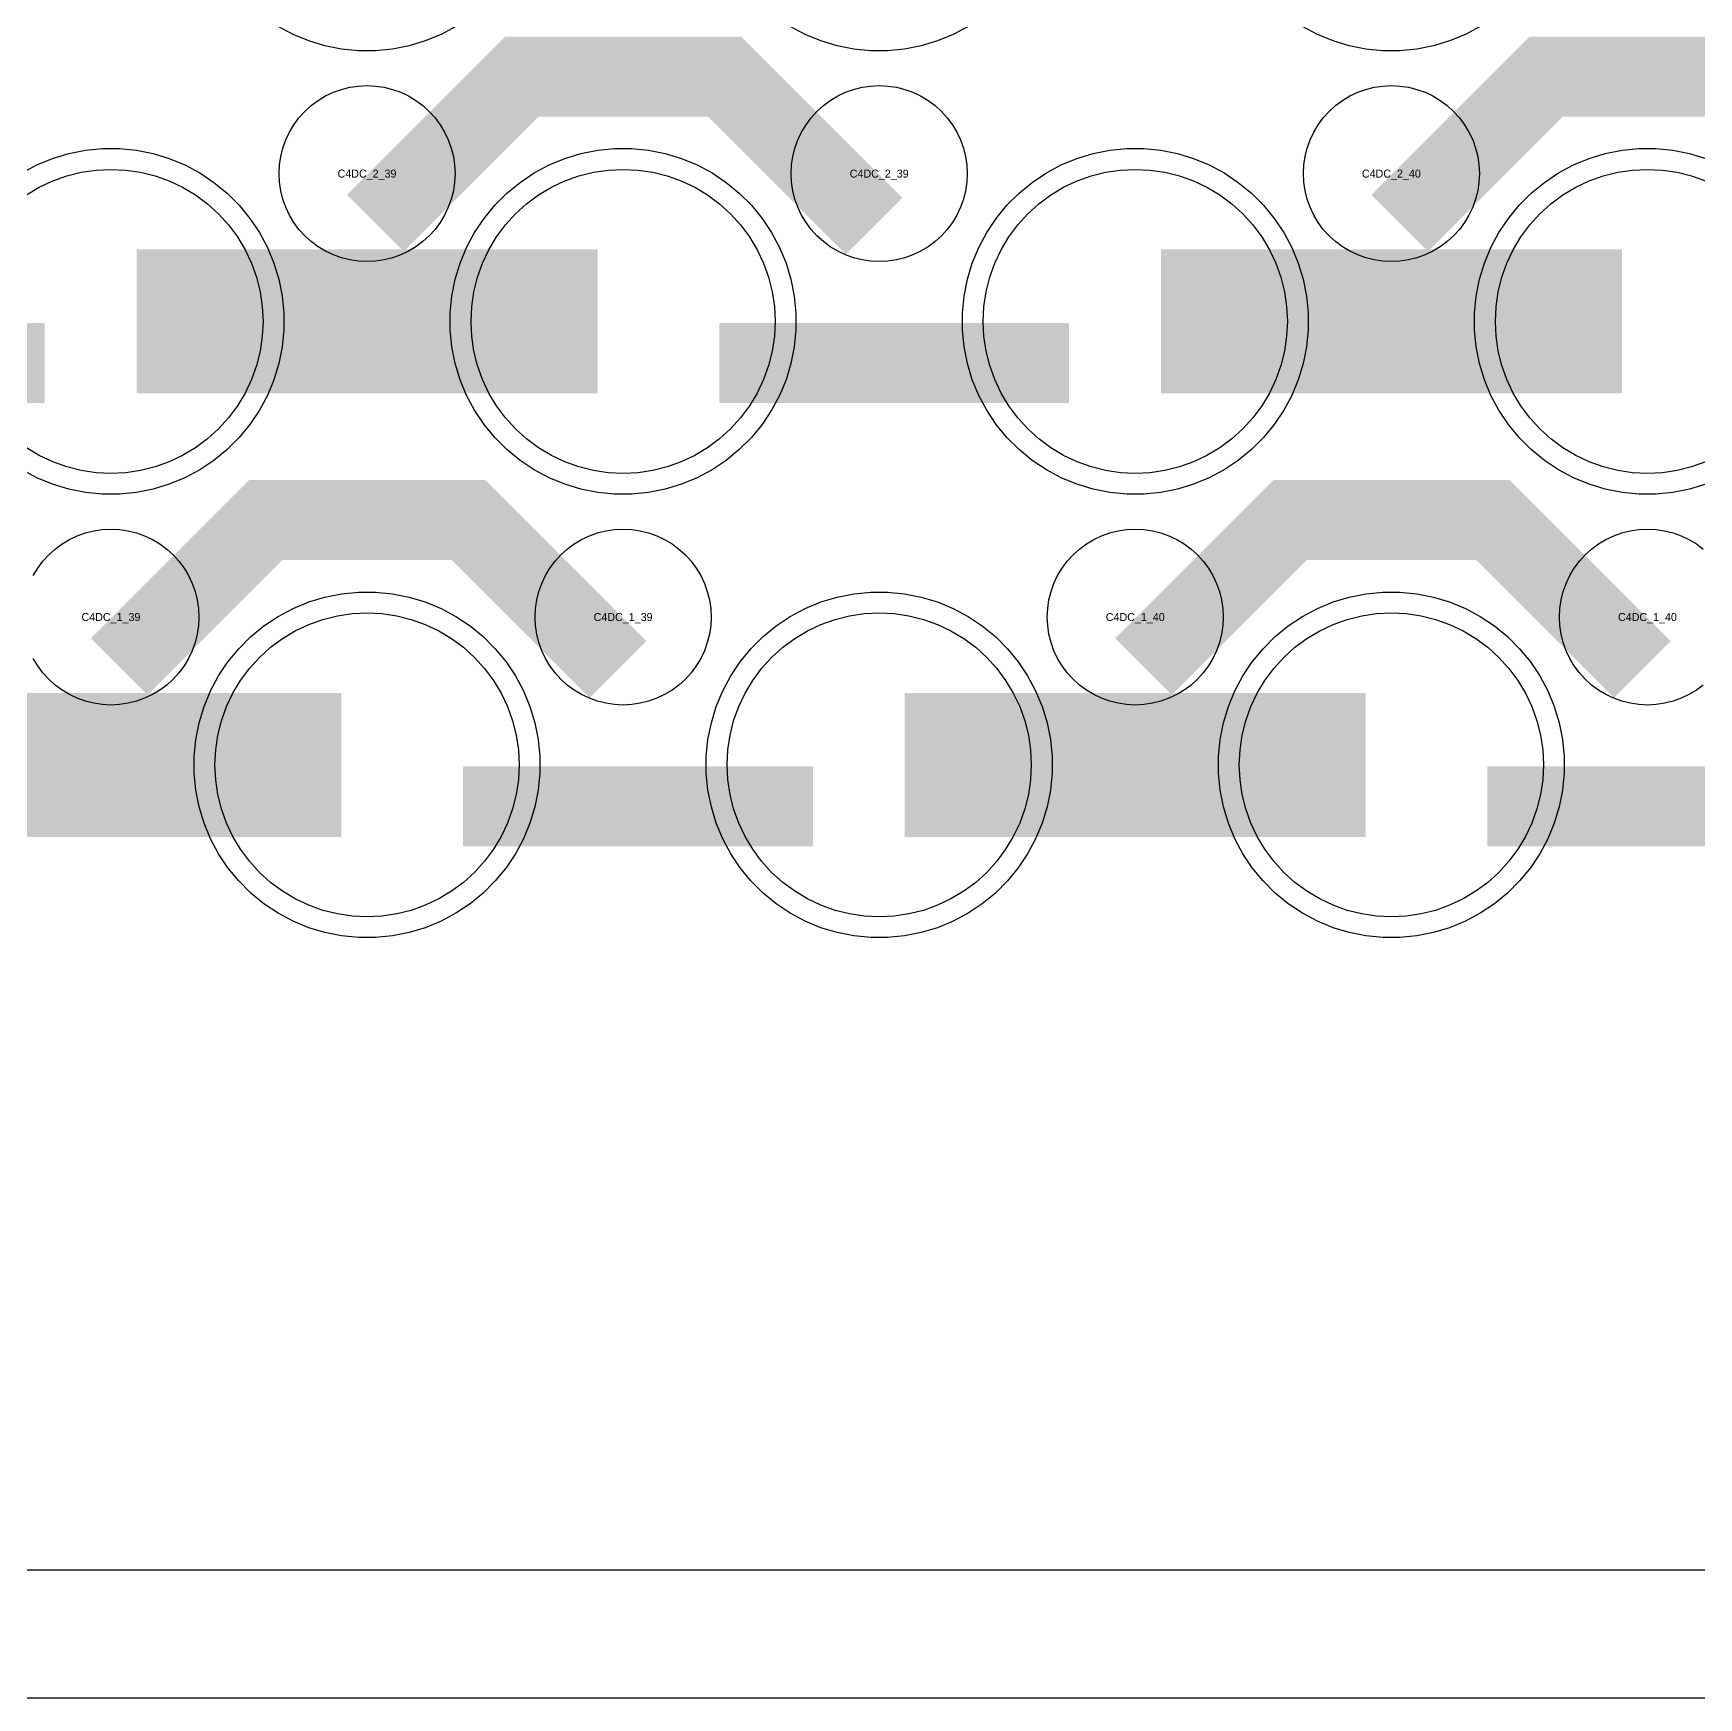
# Model space of a CAD drawing. Extents: x -11880 to 11880, y -14992 to 14992.
# Drawn here: x 456 to 976, y -14992 to -14472 of the extents above; entities that cross this region are included whole.
import ezdxf
from ezdxf.enums import TextEntityAlignment as Align

# ---------------------------------------------------------------- set-up
doc = ezdxf.new("R2010")
doc.units = 0
doc.header["$MEASUREMENT"] = 0
for name, color, linetype in [('GDS_775_DT_237', 138, 'CONTINUOUS'), ('OUTLINE', 30, 'CONTINUOUS'), ('RDL1_FS', 34, 'CONTINUOUS'), ('RDL_BS', 160, 'CONTINUOUS')]:
    doc.layers.add(name, color=color, linetype=linetype)

msp = doc.modelspace()

# ---------------------------------------------------------------- linework, layer by layer
at = {"layer": 'OUTLINE'}
for points in [[(-11880, -14992.5), (11880, -14992.5), (11880, 14992.5), (-11880, 14992.5)], [(-11840, -14952.5), (11840, -14952.5), (11840, 14952.5), (-11840, 14952.5)]]:
    msp.add_lwpolyline(points, close=True, dxfattribs=at)
at = {"layer": 'RDL1_FS', "color": 241, "true_color": 0xf7abae}
for points in [[(453.605, -14522.933), (457.605, -14520.535), (461.819, -14518.543), (466.209, -14516.971), (470.732, -14515.839), (475.343, -14515.155), (480, -14514.926), (484.657, -14515.155), (489.268, -14515.839), (493.791, -14516.971), (498.181, -14518.543), (502.395, -14520.535), (506.395, -14522.933), (510.14, -14525.711), (513.594, -14528.841), (516.724, -14532.295), (519.502, -14536.04), (521.9, -14540.04), (523.892, -14544.254), (525.464, -14548.644), (526.596, -14553.167), (527.28, -14557.778), (527.509, -14562.435), (527.28, -14567.092), (526.596, -14571.703), (525.464, -14576.226), (523.892, -14580.616), (521.9, -14584.83), (519.502, -14588.83), (516.724, -14592.575), (513.594, -14596.029), (510.14, -14599.159), (506.395, -14601.937), (502.395, -14604.335), (498.181, -14606.327), (493.791, -14607.899), (489.268, -14609.031), (484.657, -14609.715), (480, -14609.944), (475.343, -14609.715), (470.732, -14609.031), (466.209, -14607.899), (461.819, -14606.327), (457.605, -14604.335), (453.605, -14601.937)], [(978.181, -14606.327), (973.791, -14607.899), (969.268, -14609.031), (964.657, -14609.715), (960, -14609.944), (955.343, -14609.715), (950.732, -14609.031), (946.209, -14607.899), (941.819, -14606.327), (937.605, -14604.335), (933.605, -14601.937), (929.86, -14599.159), (926.406, -14596.029), (923.276, -14592.575), (920.498, -14588.83), (918.1, -14584.83), (916.108, -14580.616), (914.536, -14576.226), (913.404, -14571.703), (912.72, -14567.092), (912.491, -14562.435), (912.72, -14557.778), (913.404, -14553.167), (914.536, -14548.644), (916.108, -14544.254), (918.1, -14540.04), (920.498, -14536.04), (923.276, -14532.295), (926.406, -14528.841), (929.86, -14525.711), (933.605, -14522.933), (937.605, -14520.535), (941.819, -14518.543), (946.209, -14516.971), (950.732, -14515.839), (955.343, -14515.155), (960, -14514.926), (964.657, -14515.155), (969.268, -14515.839), (973.791, -14516.971), (978.181, -14518.543)]]:
    msp.add_lwpolyline(points, dxfattribs=at)
for points in [[(640, -14609.944), (635.343, -14609.715), (630.732, -14609.031), (626.209, -14607.899), (621.819, -14606.327), (617.605, -14604.335), (613.605, -14601.937), (609.86, -14599.159), (606.406, -14596.029), (603.276, -14592.575), (600.498, -14588.83), (598.1, -14584.83), (596.108, -14580.616), (594.536, -14576.226), (593.404, -14571.703), (592.72, -14567.092), (592.491, -14562.435), (592.72, -14557.778), (593.404, -14553.167), (594.536, -14548.644), (596.108, -14544.254), (598.1, -14540.04), (600.498, -14536.04), (603.276, -14532.295), (606.406, -14528.841), (609.86, -14525.711), (613.605, -14522.933), (617.605, -14520.535), (621.819, -14518.543), (626.209, -14516.971), (630.732, -14515.839), (635.343, -14515.155), (640, -14514.926), (644.657, -14515.155), (649.268, -14515.839), (653.791, -14516.971), (658.181, -14518.543), (662.395, -14520.535), (666.395, -14522.933), (670.14, -14525.711), (673.594, -14528.841), (676.724, -14532.295), (679.502, -14536.04), (681.9, -14540.04), (683.892, -14544.254), (685.464, -14548.644), (686.596, -14553.167), (687.28, -14557.778), (687.509, -14562.435), (687.28, -14567.092), (686.596, -14571.703), (685.464, -14576.226), (683.892, -14580.616), (681.9, -14584.83), (679.502, -14588.83), (676.724, -14592.575), (673.594, -14596.029), (670.14, -14599.159), (666.395, -14601.937), (662.395, -14604.335), (658.181, -14606.327), (653.791, -14607.899), (649.268, -14609.031), (644.657, -14609.715)], [(800, -14609.944), (795.343, -14609.715), (790.732, -14609.031), (786.209, -14607.899), (781.819, -14606.327), (777.605, -14604.335), (773.605, -14601.937), (769.86, -14599.159), (766.406, -14596.029), (763.276, -14592.575), (760.498, -14588.83), (758.1, -14584.83), (756.108, -14580.616), (754.536, -14576.226), (753.404, -14571.703), (752.72, -14567.092), (752.491, -14562.435), (752.72, -14557.778), (753.404, -14553.167), (754.536, -14548.644), (756.108, -14544.254), (758.1, -14540.04), (760.498, -14536.04), (763.276, -14532.295), (766.406, -14528.841), (769.86, -14525.711), (773.605, -14522.933), (777.605, -14520.535), (781.819, -14518.543), (786.209, -14516.971), (790.732, -14515.839), (795.343, -14515.155), (800, -14514.926), (804.657, -14515.155), (809.268, -14515.839), (813.791, -14516.971), (818.181, -14518.543), (822.395, -14520.535), (826.395, -14522.933), (830.14, -14525.711), (833.594, -14528.841), (836.724, -14532.295), (839.502, -14536.04), (841.9, -14540.04), (843.892, -14544.254), (845.464, -14548.644), (846.596, -14553.167), (847.28, -14557.778), (847.509, -14562.435), (847.28, -14567.092), (846.596, -14571.703), (845.464, -14576.226), (843.892, -14580.616), (841.9, -14584.83), (839.502, -14588.83), (836.724, -14592.575), (833.594, -14596.029), (830.14, -14599.159), (826.395, -14601.937), (822.395, -14604.335), (818.181, -14606.327), (813.791, -14607.899), (809.268, -14609.031), (804.657, -14609.715)]]:
    msp.add_lwpolyline(points, close=True, dxfattribs=at)
for points in [[(488.002, -14562.435, 45, 45, 0), (560.002, -14562.435, 45, 45, 0)], [(560.002, -14562.435, 45, 45, 0), (632.002, -14562.435, 45, 45, 0)], [(808.002, -14562.435, 45, 45, 0), (880.002, -14562.435, 45, 45, 0)], [(880.002, -14562.435, 45, 45, 0), (952.002, -14562.435, 45, 45, 0)]]:
    msp.add_lwpolyline(points, format="xyseb", dxfattribs=at)
at = {"layer": 'RDL1_FS'}
for points in [[(560, -14748.509), (555.343, -14748.28), (550.732, -14747.596), (546.209, -14746.464), (541.819, -14744.892), (537.605, -14742.9), (533.605, -14740.502), (529.86, -14737.724), (526.406, -14734.594), (523.276, -14731.14), (520.498, -14727.395), (518.1, -14723.395), (516.108, -14719.181), (514.536, -14714.791), (513.404, -14710.268), (512.72, -14705.657), (512.491, -14701), (512.72, -14696.343), (513.404, -14691.732), (514.536, -14687.209), (516.108, -14682.819), (518.1, -14678.605), (520.498, -14674.605), (523.276, -14670.86), (526.406, -14667.406), (529.86, -14664.276), (533.605, -14661.498), (537.605, -14659.1), (541.819, -14657.108), (546.209, -14655.536), (550.732, -14654.404), (555.343, -14653.72), (560, -14653.491), (564.657, -14653.72), (569.268, -14654.404), (573.791, -14655.536), (578.181, -14657.108), (582.395, -14659.1), (586.395, -14661.498), (590.14, -14664.276), (593.594, -14667.406), (596.724, -14670.86), (599.502, -14674.605), (601.9, -14678.605), (603.892, -14682.819), (605.464, -14687.209), (606.596, -14691.732), (607.28, -14696.343), (607.509, -14701), (607.28, -14705.657), (606.596, -14710.268), (605.464, -14714.791), (603.892, -14719.181), (601.9, -14723.395), (599.502, -14727.395), (596.724, -14731.14), (593.594, -14734.594), (590.14, -14737.724), (586.395, -14740.502), (582.395, -14742.9), (578.181, -14744.892), (573.791, -14746.464), (569.268, -14747.596), (564.657, -14748.28)], [(720, -14748.509), (715.343, -14748.28), (710.732, -14747.596), (706.209, -14746.464), (701.819, -14744.892), (697.605, -14742.9), (693.605, -14740.502), (689.86, -14737.724), (686.406, -14734.594), (683.276, -14731.14), (680.498, -14727.395), (678.1, -14723.395), (676.108, -14719.181), (674.536, -14714.791), (673.404, -14710.268), (672.72, -14705.657), (672.491, -14701), (672.72, -14696.343), (673.404, -14691.732), (674.536, -14687.209), (676.108, -14682.819), (678.1, -14678.605), (680.498, -14674.605), (683.276, -14670.86), (686.406, -14667.406), (689.86, -14664.276), (693.605, -14661.498), (697.605, -14659.1), (701.819, -14657.108), (706.209, -14655.536), (710.732, -14654.404), (715.343, -14653.72), (720, -14653.491), (724.657, -14653.72), (729.268, -14654.404), (733.791, -14655.536), (738.181, -14657.108), (742.395, -14659.1), (746.395, -14661.498), (750.14, -14664.276), (753.594, -14667.406), (756.724, -14670.86), (759.502, -14674.605), (761.9, -14678.605), (763.892, -14682.819), (765.464, -14687.209), (766.596, -14691.732), (767.28, -14696.343), (767.509, -14701), (767.28, -14705.657), (766.596, -14710.268), (765.464, -14714.791), (763.892, -14719.181), (761.9, -14723.395), (759.502, -14727.395), (756.724, -14731.14), (753.594, -14734.594), (750.14, -14737.724), (746.395, -14740.502), (742.395, -14742.9), (738.181, -14744.892), (733.791, -14746.464), (729.268, -14747.596), (724.657, -14748.28)], [(880, -14748.509), (875.343, -14748.28), (870.732, -14747.596), (866.209, -14746.464), (861.819, -14744.892), (857.605, -14742.9), (853.605, -14740.502), (849.86, -14737.724), (846.406, -14734.594), (843.276, -14731.14), (840.498, -14727.395), (838.1, -14723.395), (836.108, -14719.181), (834.536, -14714.791), (833.404, -14710.268), (832.72, -14705.657), (832.491, -14701), (832.72, -14696.343), (833.404, -14691.732), (834.536, -14687.209), (836.108, -14682.819), (838.1, -14678.605), (840.498, -14674.605), (843.276, -14670.86), (846.406, -14667.406), (849.86, -14664.276), (853.605, -14661.498), (857.605, -14659.1), (861.819, -14657.108), (866.209, -14655.536), (870.732, -14654.404), (875.343, -14653.72), (880, -14653.491), (884.657, -14653.72), (889.268, -14654.404), (893.791, -14655.536), (898.181, -14657.108), (902.395, -14659.1), (906.395, -14661.498), (910.14, -14664.276), (913.594, -14667.406), (916.724, -14670.86), (919.502, -14674.605), (921.9, -14678.605), (923.892, -14682.819), (925.464, -14687.209), (926.596, -14691.732), (927.28, -14696.343), (927.509, -14701), (927.28, -14705.657), (926.596, -14710.268), (925.464, -14714.791), (923.892, -14719.181), (921.9, -14723.395), (919.502, -14727.395), (916.724, -14731.14), (913.594, -14734.594), (910.14, -14737.724), (906.395, -14740.502), (902.395, -14742.9), (898.181, -14744.892), (893.791, -14746.464), (889.268, -14747.596), (884.657, -14748.28)]]:
    msp.add_lwpolyline(points, close=True, dxfattribs=at)
for points in [[(408.002, -14701, 45, 45, 0), (480.002, -14701, 45, 45, 0)], [(480.002, -14701, 45, 45, 0), (552.002, -14701, 45, 45, 0)], [(728.002, -14701, 45, 45, 0), (800.002, -14701, 45, 45, 0)], [(800.002, -14701, 45, 45, 0), (872.002, -14701, 45, 45, 0)]]:
    msp.add_lwpolyline(points, format="xyseb", dxfattribs=at)
at = {"layer": 'RDL_BS', "color": 241, "true_color": 0xf7abae}
for points in [[(587.777, -14470.253), (583.115, -14472.745), (578.205, -14474.776), (573.165, -14476.307), (567.938, -14477.353), (562.644, -14477.87), (557.356, -14477.87), (552.062, -14477.353), (546.835, -14476.307), (541.795, -14474.776), (536.885, -14472.745), (532.223, -14470.253)], [(747.777, -14470.253), (743.115, -14472.745), (738.205, -14474.776), (733.165, -14476.307), (727.938, -14477.353), (722.644, -14477.87), (717.356, -14477.87), (712.062, -14477.353), (706.835, -14476.307), (701.795, -14474.776), (696.885, -14472.745), (692.223, -14470.253)], [(907.777, -14470.253), (903.115, -14472.745), (898.205, -14474.776), (893.165, -14476.307), (887.938, -14477.353), (882.644, -14477.87), (877.356, -14477.87), (872.062, -14477.353), (866.835, -14476.307), (861.795, -14474.776), (856.885, -14472.745), (852.223, -14470.253)], [(452.223, -14516.052), (456.885, -14513.56), (461.795, -14511.529), (466.835, -14509.998), (472.062, -14508.952), (477.356, -14508.435), (482.644, -14508.435), (487.938, -14508.952), (493.165, -14509.998), (498.205, -14511.529), (503.115, -14513.56), (507.777, -14516.052), (512.191, -14518.999), (516.292, -14522.361), (520.074, -14526.143), (523.436, -14530.244), (526.383, -14534.658), (528.875, -14539.32), (530.906, -14544.23), (532.437, -14549.27), (533.483, -14554.497), (534, -14559.791), (534, -14565.079), (533.483, -14570.373), (532.437, -14575.6), (530.906, -14580.64), (528.875, -14585.55), (526.383, -14590.212), (523.436, -14594.626), (520.074, -14598.727), (516.292, -14602.509), (512.191, -14605.871), (507.777, -14608.818), (503.115, -14611.31), (498.205, -14613.341), (493.165, -14614.872), (487.938, -14615.918), (482.644, -14616.435), (477.356, -14616.435), (472.062, -14615.918), (466.835, -14614.872), (461.795, -14613.341), (456.885, -14611.31), (452.223, -14608.818)], [(978.205, -14613.341), (973.165, -14614.872), (967.938, -14615.918), (962.644, -14616.435), (957.356, -14616.435), (952.062, -14615.918), (946.835, -14614.872), (941.795, -14613.341), (936.885, -14611.31), (932.223, -14608.818), (927.809, -14605.871), (923.708, -14602.509), (919.926, -14598.727), (916.564, -14594.626), (913.617, -14590.212), (911.125, -14585.55), (909.094, -14580.64), (907.563, -14575.6), (906.517, -14570.373), (906, -14565.079), (906, -14559.791), (906.517, -14554.497), (907.563, -14549.27), (909.094, -14544.23), (911.125, -14539.32), (913.617, -14534.658), (916.564, -14530.244), (919.926, -14526.143), (923.708, -14522.361), (927.809, -14518.999), (932.223, -14516.052), (936.885, -14513.56), (941.795, -14511.529), (946.835, -14509.998), (952.062, -14508.952), (957.356, -14508.435), (962.644, -14508.435), (967.938, -14508.952), (973.165, -14509.998), (978.205, -14511.529)]]:
    msp.add_lwpolyline(points, dxfattribs=at)
at = {"layer": 'RDL_BS'}
for points in [[(562.562, -14531.749, 25, 25, 0), (608.377, -14485.934, 25, 25, 0), (641.93, -14485.934, 25, 25, 0)], [(718.401, -14532.648, 25, 25, 0), (671.687, -14485.934, 25, 25, 0), (641.929, -14485.934, 25, 25, 0)], [(882.562, -14531.749, 25, 25, 0), (928.377, -14485.934, 25, 25, 0), (961.93, -14485.934, 25, 25, 0)], [(1038.401, -14532.648, 25, 25, 0), (991.687, -14485.934, 25, 25, 0), (961.929, -14485.934, 25, 25, 0)], [(482.562, -14670.314, 25, 25, 0), (528.377, -14624.499, 25, 25, 0), (561.93, -14624.499, 25, 25, 0)], [(638.401, -14671.213, 25, 25, 0), (591.687, -14624.499, 25, 25, 0), (561.929, -14624.499, 25, 25, 0)], [(802.562, -14670.314, 25, 25, 0), (848.377, -14624.499, 25, 25, 0), (881.93, -14624.499, 25, 25, 0)], [(958.401, -14671.213, 25, 25, 0), (911.687, -14624.499, 25, 25, 0), (881.929, -14624.499, 25, 25, 0)], [(590.016, -14714.013, 25, 25, 0), (699.281, -14714.013, 25, 25, 0)], [(910.016, -14714.013, 25, 25, 0), (1019.281, -14714.013, 25, 25, 0)]]:
    msp.add_lwpolyline(points, format="xyseb", dxfattribs=at)
for points in [[(560, -14543.741), (557.307, -14543.609), (554.635, -14543.213), (552.016, -14542.556), (549.481, -14541.649), (547.044, -14540.497), (544.72, -14539.104), (542.557, -14537.501), (540.558, -14535.689), (538.746, -14533.69), (537.143, -14531.527), (535.75, -14529.203), (534.598, -14526.766), (533.691, -14524.231), (533.034, -14521.612), (532.638, -14518.94), (532.506, -14516.247), (532.638, -14513.554), (533.034, -14510.882), (533.691, -14508.263), (534.598, -14505.728), (535.75, -14503.291), (537.143, -14500.967), (538.746, -14498.804), (540.558, -14496.805), (542.557, -14494.993), (544.72, -14493.39), (547.044, -14491.997), (549.481, -14490.845), (552.016, -14489.938), (554.635, -14489.281), (557.307, -14488.885), (560, -14488.753), (562.693, -14488.885), (565.365, -14489.281), (567.984, -14489.938), (570.519, -14490.845), (572.956, -14491.997), (575.28, -14493.39), (577.443, -14494.993), (579.442, -14496.805), (581.254, -14498.804), (582.857, -14500.967), (584.25, -14503.291), (585.402, -14505.728), (586.309, -14508.263), (586.966, -14510.882), (587.362, -14513.554), (587.494, -14516.247), (587.362, -14518.94), (586.966, -14521.612), (586.309, -14524.231), (585.402, -14526.766), (584.25, -14529.203), (582.857, -14531.527), (581.254, -14533.69), (579.442, -14535.689), (577.443, -14537.501), (575.28, -14539.104), (572.956, -14540.497), (570.519, -14541.649), (567.984, -14542.556), (565.365, -14543.213), (562.693, -14543.609)], [(720, -14543.741), (717.307, -14543.609), (714.635, -14543.213), (712.016, -14542.556), (709.481, -14541.649), (707.044, -14540.497), (704.72, -14539.104), (702.557, -14537.501), (700.558, -14535.689), (698.746, -14533.69), (697.143, -14531.527), (695.75, -14529.203), (694.598, -14526.766), (693.691, -14524.231), (693.034, -14521.612), (692.638, -14518.94), (692.506, -14516.247), (692.638, -14513.554), (693.034, -14510.882), (693.691, -14508.263), (694.598, -14505.728), (695.75, -14503.291), (697.143, -14500.967), (698.746, -14498.804), (700.558, -14496.805), (702.557, -14494.993), (704.72, -14493.39), (707.044, -14491.997), (709.481, -14490.845), (712.016, -14489.938), (714.635, -14489.281), (717.307, -14488.885), (720, -14488.753), (722.693, -14488.885), (725.365, -14489.281), (727.984, -14489.938), (730.519, -14490.845), (732.956, -14491.997), (735.28, -14493.39), (737.443, -14494.993), (739.442, -14496.805), (741.254, -14498.804), (742.857, -14500.967), (744.25, -14503.291), (745.402, -14505.728), (746.309, -14508.263), (746.966, -14510.882), (747.362, -14513.554), (747.494, -14516.247), (747.362, -14518.94), (746.966, -14521.612), (746.309, -14524.231), (745.402, -14526.766), (744.25, -14529.203), (742.857, -14531.527), (741.254, -14533.69), (739.442, -14535.689), (737.443, -14537.501), (735.28, -14539.104), (732.956, -14540.497), (730.519, -14541.649), (727.984, -14542.556), (725.365, -14543.213), (722.693, -14543.609)], [(880, -14543.741), (877.307, -14543.609), (874.635, -14543.213), (872.016, -14542.556), (869.481, -14541.649), (867.044, -14540.497), (864.72, -14539.104), (862.557, -14537.501), (860.558, -14535.689), (858.746, -14533.69), (857.143, -14531.527), (855.75, -14529.203), (854.598, -14526.766), (853.691, -14524.231), (853.034, -14521.612), (852.638, -14518.94), (852.506, -14516.247), (852.638, -14513.554), (853.034, -14510.882), (853.691, -14508.263), (854.598, -14505.728), (855.75, -14503.291), (857.143, -14500.967), (858.746, -14498.804), (860.558, -14496.805), (862.557, -14494.993), (864.72, -14493.39), (867.044, -14491.997), (869.481, -14490.845), (872.016, -14489.938), (874.635, -14489.281), (877.307, -14488.885), (880, -14488.753), (882.693, -14488.885), (885.365, -14489.281), (887.984, -14489.938), (890.519, -14490.845), (892.956, -14491.997), (895.28, -14493.39), (897.443, -14494.993), (899.442, -14496.805), (901.254, -14498.804), (902.857, -14500.967), (904.25, -14503.291), (905.402, -14505.728), (906.309, -14508.263), (906.966, -14510.882), (907.362, -14513.554), (907.494, -14516.247), (907.362, -14518.94), (906.966, -14521.612), (906.309, -14524.231), (905.402, -14526.766), (904.25, -14529.203), (902.857, -14531.527), (901.254, -14533.69), (899.442, -14535.689), (897.443, -14537.501), (895.28, -14539.104), (892.956, -14540.497), (890.519, -14541.649), (887.984, -14542.556), (885.365, -14543.213), (882.693, -14543.609)], [(640, -14682.306), (637.307, -14682.174), (634.635, -14681.778), (632.016, -14681.121), (629.481, -14680.214), (627.044, -14679.062), (624.72, -14677.669), (622.557, -14676.066), (620.558, -14674.254), (618.746, -14672.255), (617.143, -14670.092), (615.75, -14667.768), (614.598, -14665.331), (613.691, -14662.796), (613.034, -14660.177), (612.638, -14657.505), (612.506, -14654.812), (612.638, -14652.119), (613.034, -14649.447), (613.691, -14646.828), (614.598, -14644.293), (615.75, -14641.856), (617.143, -14639.532), (618.746, -14637.369), (620.558, -14635.37), (622.557, -14633.558), (624.72, -14631.955), (627.044, -14630.562), (629.481, -14629.41), (632.016, -14628.503), (634.635, -14627.846), (637.307, -14627.45), (640, -14627.318), (642.693, -14627.45), (645.365, -14627.846), (647.984, -14628.503), (650.519, -14629.41), (652.956, -14630.562), (655.28, -14631.955), (657.443, -14633.558), (659.442, -14635.37), (661.254, -14637.369), (662.857, -14639.532), (664.25, -14641.856), (665.402, -14644.293), (666.309, -14646.828), (666.966, -14649.447), (667.362, -14652.119), (667.494, -14654.812), (667.362, -14657.505), (666.966, -14660.177), (666.309, -14662.796), (665.402, -14665.331), (664.25, -14667.768), (662.857, -14670.092), (661.254, -14672.255), (659.442, -14674.254), (657.443, -14676.066), (655.28, -14677.669), (652.956, -14679.062), (650.519, -14680.214), (647.984, -14681.121), (645.365, -14681.778), (642.693, -14682.174)], [(800, -14682.306), (797.307, -14682.174), (794.635, -14681.778), (792.016, -14681.121), (789.481, -14680.214), (787.044, -14679.062), (784.72, -14677.669), (782.557, -14676.066), (780.558, -14674.254), (778.746, -14672.255), (777.143, -14670.092), (775.75, -14667.768), (774.598, -14665.331), (773.691, -14662.796), (773.034, -14660.177), (772.638, -14657.505), (772.506, -14654.812), (772.638, -14652.119), (773.034, -14649.447), (773.691, -14646.828), (774.598, -14644.293), (775.75, -14641.856), (777.143, -14639.532), (778.746, -14637.369), (780.558, -14635.37), (782.557, -14633.558), (784.72, -14631.955), (787.044, -14630.562), (789.481, -14629.41), (792.016, -14628.503), (794.635, -14627.846), (797.307, -14627.45), (800, -14627.318), (802.693, -14627.45), (805.365, -14627.846), (807.984, -14628.503), (810.519, -14629.41), (812.956, -14630.562), (815.28, -14631.955), (817.443, -14633.558), (819.442, -14635.37), (821.254, -14637.369), (822.857, -14639.532), (824.25, -14641.856), (825.402, -14644.293), (826.309, -14646.828), (826.966, -14649.447), (827.362, -14652.119), (827.494, -14654.812), (827.362, -14657.505), (826.966, -14660.177), (826.309, -14662.796), (825.402, -14665.331), (824.25, -14667.768), (822.857, -14670.092), (821.254, -14672.255), (819.442, -14674.254), (817.443, -14676.066), (815.28, -14677.669), (812.956, -14679.062), (810.519, -14680.214), (807.984, -14681.121), (805.365, -14681.778), (802.693, -14682.174)], [(557.356, -14755), (552.062, -14754.483), (546.835, -14753.437), (541.795, -14751.906), (536.885, -14749.875), (532.223, -14747.383), (527.809, -14744.436), (523.708, -14741.074), (519.926, -14737.292), (516.564, -14733.191), (513.617, -14728.777), (511.125, -14724.115), (509.094, -14719.205), (507.563, -14714.165), (506.517, -14708.938), (506, -14703.644), (506, -14698.356), (506.517, -14693.062), (507.563, -14687.835), (509.094, -14682.795), (511.125, -14677.885), (513.617, -14673.223), (516.564, -14668.809), (519.926, -14664.708), (523.708, -14660.926), (527.809, -14657.564), (532.223, -14654.617), (536.885, -14652.125), (541.795, -14650.094), (546.835, -14648.563), (552.062, -14647.517), (557.356, -14647), (562.644, -14647), (567.938, -14647.517), (573.165, -14648.563), (578.205, -14650.094), (583.115, -14652.125), (587.777, -14654.617), (592.191, -14657.564), (596.292, -14660.926), (600.074, -14664.708), (603.436, -14668.809), (606.383, -14673.223), (608.875, -14677.885), (610.906, -14682.795), (612.437, -14687.835), (613.483, -14693.062), (614, -14698.356), (614, -14703.644), (613.483, -14708.938), (612.437, -14714.165), (610.906, -14719.205), (608.875, -14724.115), (606.383, -14728.777), (603.436, -14733.191), (600.074, -14737.292), (596.292, -14741.074), (592.191, -14744.436), (587.777, -14747.383), (583.115, -14749.875), (578.205, -14751.906), (573.165, -14753.437), (567.938, -14754.483), (562.644, -14755)], [(717.356, -14755), (712.062, -14754.483), (706.835, -14753.437), (701.795, -14751.906), (696.885, -14749.875), (692.223, -14747.383), (687.809, -14744.436), (683.708, -14741.074), (679.926, -14737.292), (676.564, -14733.191), (673.617, -14728.777), (671.125, -14724.115), (669.094, -14719.205), (667.563, -14714.165), (666.517, -14708.938), (666, -14703.644), (666, -14698.356), (666.517, -14693.062), (667.563, -14687.835), (669.094, -14682.795), (671.125, -14677.885), (673.617, -14673.223), (676.564, -14668.809), (679.926, -14664.708), (683.708, -14660.926), (687.809, -14657.564), (692.223, -14654.617), (696.885, -14652.125), (701.795, -14650.094), (706.835, -14648.563), (712.062, -14647.517), (717.356, -14647), (722.644, -14647), (727.938, -14647.517), (733.165, -14648.563), (738.205, -14650.094), (743.115, -14652.125), (747.777, -14654.617), (752.191, -14657.564), (756.292, -14660.926), (760.074, -14664.708), (763.436, -14668.809), (766.383, -14673.223), (768.875, -14677.885), (770.906, -14682.795), (772.437, -14687.835), (773.483, -14693.062), (774, -14698.356), (774, -14703.644), (773.483, -14708.938), (772.437, -14714.165), (770.906, -14719.205), (768.875, -14724.115), (766.383, -14728.777), (763.436, -14733.191), (760.074, -14737.292), (756.292, -14741.074), (752.191, -14744.436), (747.777, -14747.383), (743.115, -14749.875), (738.205, -14751.906), (733.165, -14753.437), (727.938, -14754.483), (722.644, -14755)], [(877.356, -14755), (872.062, -14754.483), (866.835, -14753.437), (861.795, -14751.906), (856.885, -14749.875), (852.223, -14747.383), (847.809, -14744.436), (843.708, -14741.074), (839.926, -14737.292), (836.564, -14733.191), (833.617, -14728.777), (831.125, -14724.115), (829.094, -14719.205), (827.563, -14714.165), (826.517, -14708.938), (826, -14703.644), (826, -14698.356), (826.517, -14693.062), (827.563, -14687.835), (829.094, -14682.795), (831.125, -14677.885), (833.617, -14673.223), (836.564, -14668.809), (839.926, -14664.708), (843.708, -14660.926), (847.809, -14657.564), (852.223, -14654.617), (856.885, -14652.125), (861.795, -14650.094), (866.835, -14648.563), (872.062, -14647.517), (877.356, -14647), (882.644, -14647), (887.938, -14647.517), (893.165, -14648.563), (898.205, -14650.094), (903.115, -14652.125), (907.777, -14654.617), (912.191, -14657.564), (916.292, -14660.926), (920.074, -14664.708), (923.436, -14668.809), (926.383, -14673.223), (928.875, -14677.885), (930.906, -14682.795), (932.437, -14687.835), (933.483, -14693.062), (934, -14698.356), (934, -14703.644), (933.483, -14708.938), (932.437, -14714.165), (930.906, -14719.205), (928.875, -14724.115), (926.383, -14728.777), (923.436, -14733.191), (920.074, -14737.292), (916.292, -14741.074), (912.191, -14744.436), (907.777, -14747.383), (903.115, -14749.875), (898.205, -14751.906), (893.165, -14753.437), (887.938, -14754.483), (882.644, -14755)]]:
    msp.add_lwpolyline(points, close=True, dxfattribs=at)
at = {"layer": 'RDL_BS', "color": 241, "true_color": 0xf7abae}
for points in [[(637.356, -14616.435), (632.062, -14615.918), (626.835, -14614.872), (621.795, -14613.341), (616.885, -14611.31), (612.223, -14608.818), (607.809, -14605.871), (603.708, -14602.509), (599.926, -14598.727), (596.564, -14594.626), (593.617, -14590.212), (591.125, -14585.55), (589.094, -14580.64), (587.563, -14575.6), (586.517, -14570.373), (586, -14565.079), (586, -14559.791), (586.517, -14554.497), (587.563, -14549.27), (589.094, -14544.23), (591.125, -14539.32), (593.617, -14534.658), (596.564, -14530.244), (599.926, -14526.143), (603.708, -14522.361), (607.809, -14518.999), (612.223, -14516.052), (616.885, -14513.56), (621.795, -14511.529), (626.835, -14509.998), (632.062, -14508.952), (637.356, -14508.435), (642.644, -14508.435), (647.938, -14508.952), (653.165, -14509.998), (658.205, -14511.529), (663.115, -14513.56), (667.777, -14516.052), (672.191, -14518.999), (676.292, -14522.361), (680.074, -14526.143), (683.436, -14530.244), (686.383, -14534.658), (688.875, -14539.32), (690.906, -14544.23), (692.437, -14549.27), (693.483, -14554.497), (694, -14559.791), (694, -14565.079), (693.483, -14570.373), (692.437, -14575.6), (690.906, -14580.64), (688.875, -14585.55), (686.383, -14590.212), (683.436, -14594.626), (680.074, -14598.727), (676.292, -14602.509), (672.191, -14605.871), (667.777, -14608.818), (663.115, -14611.31), (658.205, -14613.341), (653.165, -14614.872), (647.938, -14615.918), (642.644, -14616.435)], [(797.356, -14616.435), (792.062, -14615.918), (786.835, -14614.872), (781.795, -14613.341), (776.885, -14611.31), (772.223, -14608.818), (767.809, -14605.871), (763.708, -14602.509), (759.926, -14598.727), (756.564, -14594.626), (753.617, -14590.212), (751.125, -14585.55), (749.094, -14580.64), (747.563, -14575.6), (746.517, -14570.373), (746, -14565.079), (746, -14559.791), (746.517, -14554.497), (747.563, -14549.27), (749.094, -14544.23), (751.125, -14539.32), (753.617, -14534.658), (756.564, -14530.244), (759.926, -14526.143), (763.708, -14522.361), (767.809, -14518.999), (772.223, -14516.052), (776.885, -14513.56), (781.795, -14511.529), (786.835, -14509.998), (792.062, -14508.952), (797.356, -14508.435), (802.644, -14508.435), (807.938, -14508.952), (813.165, -14509.998), (818.205, -14511.529), (823.115, -14513.56), (827.777, -14516.052), (832.191, -14518.999), (836.292, -14522.361), (840.074, -14526.143), (843.436, -14530.244), (846.383, -14534.658), (848.875, -14539.32), (850.906, -14544.23), (852.437, -14549.27), (853.483, -14554.497), (854, -14559.791), (854, -14565.079), (853.483, -14570.373), (852.437, -14575.6), (850.906, -14580.64), (848.875, -14585.55), (846.383, -14590.212), (843.436, -14594.626), (840.074, -14598.727), (836.292, -14602.509), (832.191, -14605.871), (827.777, -14608.818), (823.115, -14611.31), (818.205, -14613.341), (813.165, -14614.872), (807.938, -14615.918), (802.644, -14616.435)]]:
    msp.add_lwpolyline(points, close=True, dxfattribs=at)
for points in [[(350.016, -14575.448, 25, 25, 0), (459.281, -14575.448, 25, 25, 0)], [(670.016, -14575.448, 25, 25, 0), (779.281, -14575.448, 25, 25, 0)]]:
    msp.add_lwpolyline(points, format="xyseb", dxfattribs=at)
at = {"layer": 'RDL_BS'}
for points in [[(455.75, -14641.856), (457.143, -14639.532), (458.746, -14637.369), (460.558, -14635.37), (462.557, -14633.558), (464.72, -14631.955), (467.044, -14630.562), (469.481, -14629.41), (472.016, -14628.503), (474.635, -14627.846), (477.307, -14627.45), (480, -14627.318), (482.693, -14627.45), (485.365, -14627.846), (487.984, -14628.503), (490.519, -14629.41), (492.956, -14630.562), (495.28, -14631.955), (497.443, -14633.558), (499.442, -14635.37), (501.254, -14637.369), (502.857, -14639.532), (504.25, -14641.856), (505.402, -14644.293), (506.309, -14646.828), (506.966, -14649.447), (507.362, -14652.119), (507.494, -14654.812), (507.362, -14657.505), (506.966, -14660.177), (506.309, -14662.796), (505.402, -14665.331), (504.25, -14667.768), (502.857, -14670.092), (501.254, -14672.255), (499.442, -14674.254), (497.443, -14676.066), (495.28, -14677.669), (492.956, -14679.062), (490.519, -14680.214), (487.984, -14681.121), (485.365, -14681.778), (482.693, -14682.174), (480, -14682.306), (477.307, -14682.174), (474.635, -14681.778), (472.016, -14681.121), (469.481, -14680.214), (467.044, -14679.062), (464.72, -14677.669), (462.557, -14676.066), (460.558, -14674.254), (458.746, -14672.255), (457.143, -14670.092), (455.75, -14667.768)], [(977.443, -14676.066), (975.28, -14677.669), (972.956, -14679.062), (970.519, -14680.214), (967.984, -14681.121), (965.365, -14681.778), (962.693, -14682.174), (960, -14682.306), (957.307, -14682.174), (954.635, -14681.778), (952.016, -14681.121), (949.481, -14680.214), (947.044, -14679.062), (944.72, -14677.669), (942.557, -14676.066), (940.558, -14674.254), (938.746, -14672.255), (937.143, -14670.092), (935.75, -14667.768), (934.598, -14665.331), (933.691, -14662.796), (933.034, -14660.177), (932.638, -14657.505), (932.506, -14654.812), (932.638, -14652.119), (933.034, -14649.447), (933.691, -14646.828), (934.598, -14644.293), (935.75, -14641.856), (937.143, -14639.532), (938.746, -14637.369), (940.558, -14635.37), (942.557, -14633.558), (944.72, -14631.955), (947.044, -14630.562), (949.481, -14629.41), (952.016, -14628.503), (954.635, -14627.846), (957.307, -14627.45), (960, -14627.318), (962.693, -14627.45), (965.365, -14627.846), (967.984, -14628.503), (970.519, -14629.41), (972.956, -14630.562), (975.28, -14631.955), (977.443, -14633.558)]]:
    msp.add_lwpolyline(points, dxfattribs=at)

# ---------------------------------------------------------------- texts
at = {"layer": 'GDS_775_DT_237'}
for s, p in [('C4DC_2_39', (560, -14516.247)), ('C4DC_2_39', (560, -14516.247)), ('C4DC_2_39', (720, -14516.247)), ('C4DC_2_39', (720, -14516.247)), ('C4DC_2_40', (880, -14516.247)), ('C4DC_2_40', (880, -14516.247)), ('C4DC_1_39', (480, -14654.812)), ('C4DC_1_39', (480, -14654.812)), ('C4DC_1_39', (640, -14654.812)), ('C4DC_1_39', (640, -14654.812)), ('C4DC_1_40', (800, -14654.812)), ('C4DC_1_40', (800, -14654.812)), ('C4DC_1_40', (960, -14654.812)), ('C4DC_1_40', (960, -14654.812))]:
    msp.add_text(s, height=2.5, dxfattribs=at).set_placement(p, align=Align.MIDDLE_CENTER)

doc.saveas('drawing.dxf')
